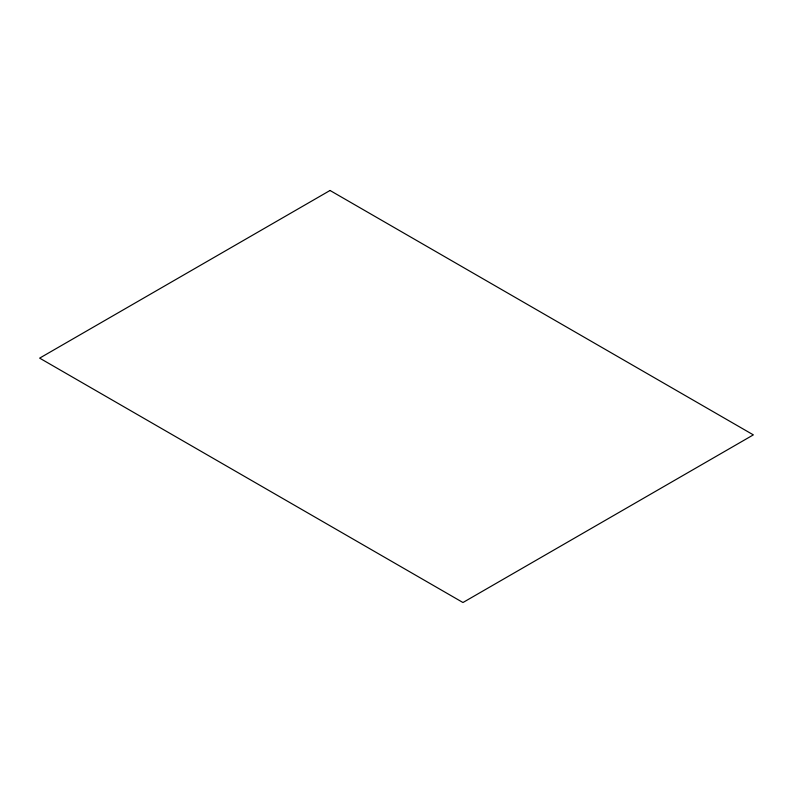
<?xml version="1.0" encoding="UTF-8"?>
<svg xmlns="http://www.w3.org/2000/svg" width="793" height="793" viewBox="0 0 793 793"><rect width="100%" height="100%" fill="white"/><g stroke="black" fill="none" stroke-linecap="round" stroke-linejoin="round"><path stroke-width="1.19" d="M330.037 190.479L39.65 358.129L462.963 602.521L753.35 434.871L330.037 190.479"/></g></svg>
